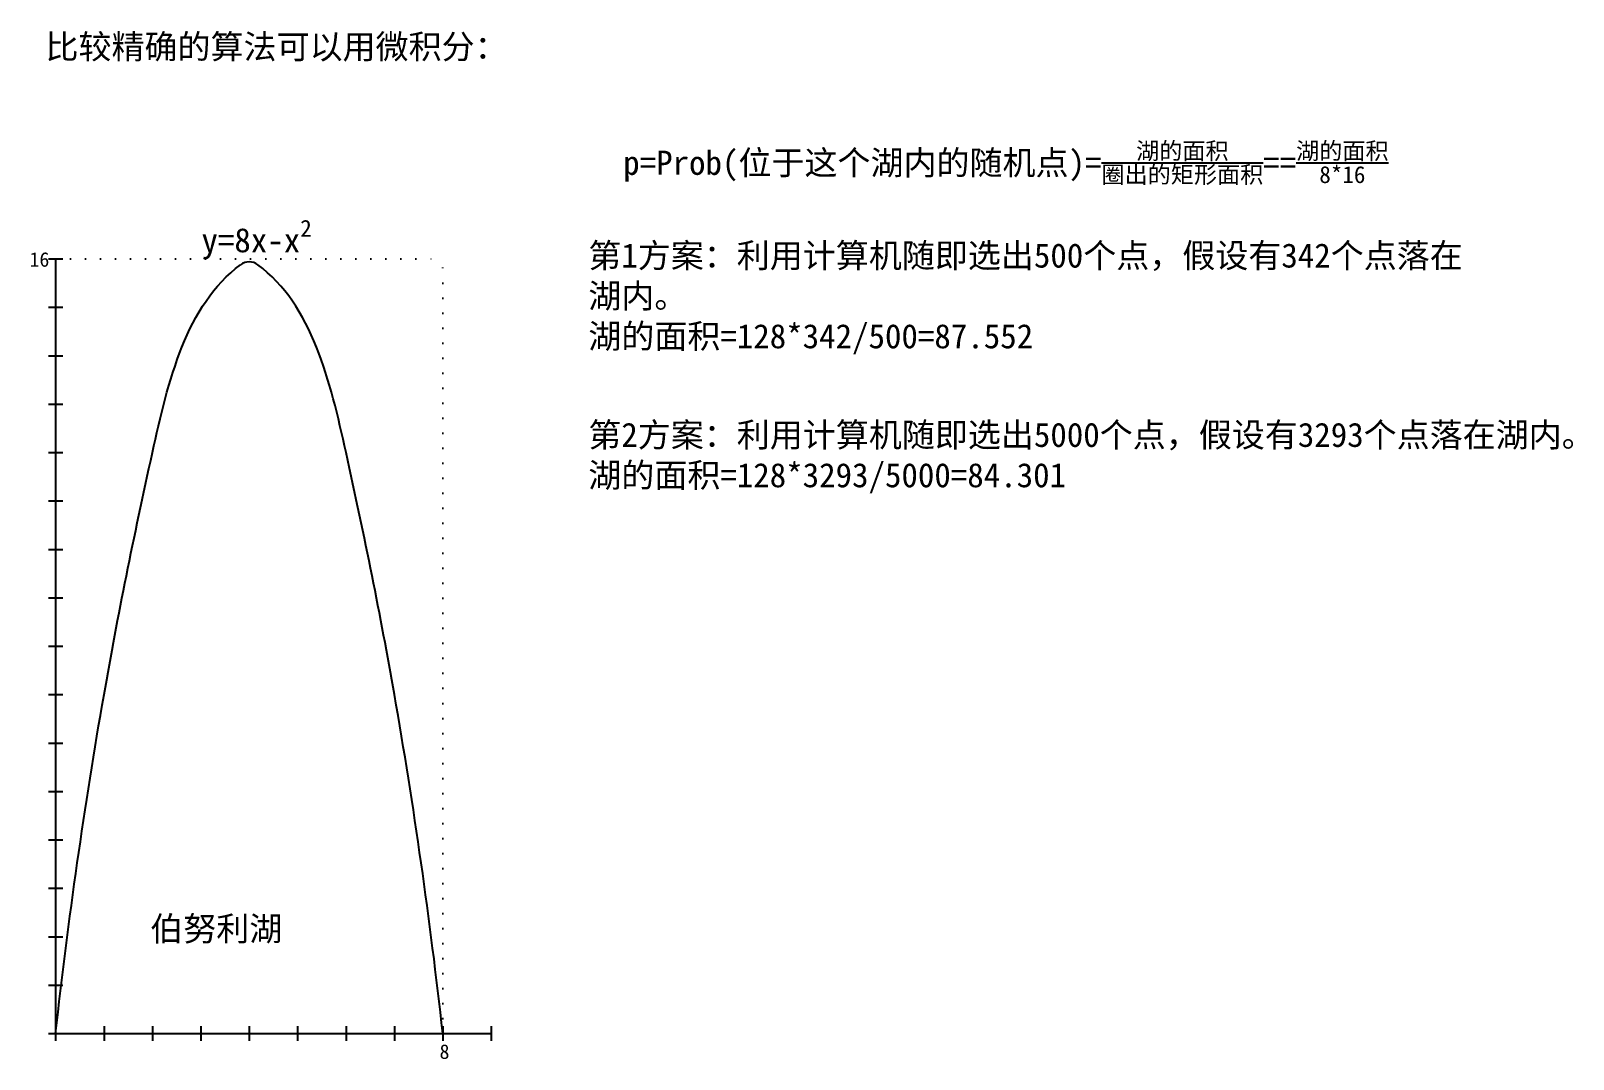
# Model space of a CAD drawing. Header units: millimetres. Extents: x 1527 to 1846, y 1038 to 1250.
import ezdxf

# ---------------------------------------------------------------- set-up
doc = ezdxf.new("R2010")
doc.units = ezdxf.units.MM
doc.linetypes.add('ACAD_ISO07W100', pattern=[3, 0, -3])
doc.styles.add('w', font='', dxfattribs={"height": 5})
doc.styles.get('w').set_extended_font_data('SimSun')

msp = doc.modelspace()

# ---------------------------------------------------------------- linework, layer by layer
for p, q in [((1530.66, 1202.97), (1533.66, 1202.97)), ((1532.16, 1202.97), (1532.16, 1041.47)), ((1530.66, 1192.97), (1533.66, 1192.97)), ((1530.66, 1182.97), (1533.66, 1182.97)), ((1530.66, 1172.97), (1533.66, 1172.97)), ((1530.66, 1162.97), (1533.66, 1162.97)), ((1530.66, 1152.97), (1533.66, 1152.97)), ((1530.66, 1142.97), (1533.66, 1142.97)), ((1530.66, 1132.97), (1533.66, 1132.97)), ((1530.66, 1122.97), (1533.66, 1122.97)), ((1530.66, 1112.97), (1533.66, 1112.97)), ((1530.66, 1102.97), (1533.66, 1102.97)), ((1530.66, 1092.97), (1533.66, 1092.97)), ((1530.66, 1082.97), (1533.66, 1082.97)), ((1530.66, 1072.97), (1533.66, 1072.97)), ((1530.66, 1062.97), (1533.66, 1062.97)), ((1530.66, 1052.97), (1533.66, 1052.97)), ((1530.66, 1042.97), (1622.16, 1042.97)), ((1542.16, 1044.47), (1542.16, 1041.47)), ((1552.16, 1044.47), (1552.16, 1041.47)), ((1562.16, 1044.47), (1562.16, 1041.47)), ((1572.16, 1044.47), (1572.16, 1041.47)), ((1582.16, 1044.47), (1582.16, 1041.47)), ((1592.16, 1044.47), (1592.16, 1041.47)), ((1602.16, 1044.47), (1602.16, 1041.47)), ((1612.16, 1044.47), (1612.16, 1041.47)), ((1622.16, 1044.47), (1622.16, 1041.47))]:
    msp.add_line(p, q)
at = {"linetype": 'ACAD_ISO07W100'}
for p in [(1532.16, 1202.97), (1612.16, 1042.97)]:
    msp.add_line(p, (1612.16, 1202.97), dxfattribs=at)
for points in [[(1532.16, 1202.97, 0, 0, 0), (1532.16, 1216.34, 3, 0, 0), (1532.16, 1225.79, 0, 0, 0)], [(1612.16, 1042.97, 0, 0, 0), (1625.54, 1042.97, 3, 0, 0), (1634.99, 1042.97, 0, 0, 0)]]:
    msp.add_lwpolyline(points, format="xyseb")
msp.add_arc((1572.16, 1199.35), 3, 53.6262, 126.3738)
for points in [[(1532.16, 1042.97), (1534.78, 1066.39), (1540.59, 1107.29), (1550.96, 1158.69), (1559.13, 1193.47), (1570.38, 1201.76)], [(1612.16, 1042.97), (1609.55, 1066.39), (1603.74, 1107.29), (1593.37, 1158.69), (1585.2, 1193.47), (1573.94, 1201.76)]]:
    msp.add_open_spline(points, degree=3, knots=[0, 0, 0, 0, 70.710678, 121.700873, 164.254874, 164.254874, 164.254874, 164.254874])

# ---------------------------------------------------------------- texts
at = {"attachment_point": 1, "style": 'w'}
for s, insert, char_height, width in [('比较精确的算法可以用微积分：', (1530.07, 1249.3), 5, 100.9108), ('\\A1;p=Prob(位于这个湖内的随机点)={\\H0.7x;\\S湖的面积/圈出的矩形面积;}=={\\H0.7x;\\S湖的面积/8*16;}', (1649.43, 1227.03), 5, 199.081), ('\\A1;y=8x-x{\\H0.7x;\\S2^ ;}', (1562.29, 1211.03), 5, 30.4132), ('第1方案：利用计算机随即选出500个点，假设有342个点落在湖内。\\P湖的面积=128*342/500=87.552', (1642.22, 1206.17), 5, 183.2564), ('16', (1526.78, 1204.35), 3, 8.6279), ('第2方案：利用计算机随即选出5000个点，假设有3293个点落在湖内。\\P湖的面积=128*3293/5000=84.301', (1642.22, 1169.13), 5, 219.9177), ('伯努利湖', (1551.72, 1067.12), 5, 65.2648), ('8', (1611.49, 1040.73), 3, 4.4933)]:
    msp.add_mtext(s, dxfattribs=dict(at, insert=insert, char_height=char_height, width=width))

doc.saveas('drawing.dxf')
